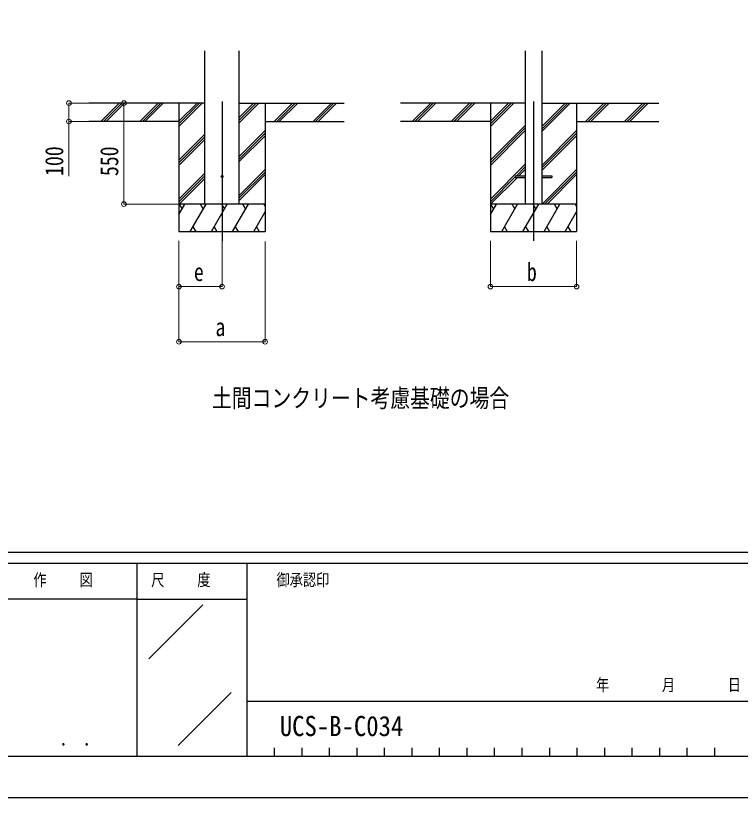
# Model space of a CAD drawing. Units: millimetres, scale not verified. Extents: x -12615 to 12615, y -8910 to 8910.
# Drawn here: x 5295 to 9247, y -8910 to -4650 of the extents above; entities that cross this region are included whole.
import ezdxf
from ezdxf.enums import TextEntityAlignment as Align

# ---------------------------------------------------------------- set-up
doc = ezdxf.new("R2010")
doc.units = ezdxf.units.MM
doc.header["$LTSCALE"] = 30
for name, color, linetype in [('0-2_USER1', 3, 'Continuous'), ('0-3_YKK_12', 2, 'Continuous'), ('0-4_YKK_13', 4, 'Continuous'), ('0-5_YKK_A1', 4, 'Continuous'), ('0-7_YKK_ZWAK', 7, 'Continuous')]:
    doc.layers.add(name, color=color, linetype=linetype)
doc.layers.add('0-6_YKK_D', color=6, linetype='Continuous', lineweight=18)
doc.styles.add('ＭＳ ゴシック', font='')
doc.styles.get('ＭＳ ゴシック').set_extended_font_data('MS Gothic')

msp = doc.modelspace()

# ---------------------------------------------------------------- linework, layer by layer
at = {"layer": '0-3_YKK_12'}
for p, q in [((6420.45, -5117.72), (6420.45, -5876.93)), ((8118.91, -5117.72), (8118.91, -5876.93))]:
    msp.add_line(p, q, dxfattribs=at)
at = {"layer": '0-4_YKK_13'}
for p, q in [((8018.91, -5522.43), (8018.91, -5531.43)), ((8018.91, -5522.43), (8073.71, -5522.43)), ((8018.91, -5531.43), (8073.71, -5531.43)), ((8164.11, -5522.43), (8218.91, -5522.43)), ((8164.11, -5531.43), (8218.91, -5531.43)), ((8218.91, -5522.43), (8218.91, -5531.43))]:
    msp.add_line(p, q, dxfattribs=at)
msp.add_circle((6420.45, -5526.93), 5, dxfattribs=at)
at = {"layer": '0-5_YKK_A1'}
for p, q in [((6326.7, -5676.93), (6326.7, -4841.58)), ((6514.2, -5676.93), (6514.2, -4841.58)), ((8073.71, -4841.58), (8073.71, -5676.93)), ((8164.11, -4841.58), (8164.11, -5676.93)), ((6326.7, -5126.93), (5694.5, -5126.93)), ((5761.19, -5225.53), (5859.79, -5126.93)), ((5773.93, -5226.93), (5873.93, -5126.93)), ((5788.07, -5226.93), (5888.07, -5126.93)), ((5973.32, -5225.53), (6071.92, -5126.93)), ((5986.06, -5226.93), (6086.06, -5126.93)), ((6000.2, -5226.93), (6100.2, -5126.93)), ((6185.45, -5126.93), (6185.45, -5826.93)), ((6185.45, -5253.81), (6312.34, -5126.93)), ((6185.45, -5239.67), (6298.19, -5126.93)), ((6185.45, -5225.53), (6284.05, -5126.93)), ((6514.2, -5233.43), (6620.7, -5126.93)), ((6514.2, -5219.29), (6606.56, -5126.93)), ((6514.2, -5205.15), (6592.42, -5126.93)), ((6514.2, -5126.93), (7086.07, -5126.93)), ((6655.45, -5126.93), (6655.45, -5826.93)), ((6704.55, -5226.93), (6804.55, -5126.93)), ((6718.69, -5226.93), (6818.69, -5126.93)), ((6732.83, -5226.93), (6832.84, -5126.93)), ((6916.68, -5226.93), (7016.68, -5126.93)), ((6930.82, -5226.93), (7030.83, -5126.93)), ((6944.97, -5226.93), (7044.97, -5126.93)), ((8073.71, -5126.93), (7392.96, -5126.93)), ((7459.65, -5225.53), (7558.25, -5126.93)), ((7472.39, -5226.93), (7572.39, -5126.93)), ((7486.53, -5226.93), (7586.53, -5126.93)), ((7671.78, -5225.53), (7770.38, -5126.93)), ((7684.52, -5226.93), (7784.52, -5126.93)), ((7698.66, -5226.93), (7798.66, -5126.93)), ((7883.91, -5126.93), (7883.91, -5826.93)), ((7883.91, -5253.81), (8010.79, -5126.93)), ((7883.91, -5239.67), (7996.65, -5126.93)), ((7883.91, -5225.53), (7982.51, -5126.93)), ((8164.11, -5281.98), (8319.16, -5126.93)), ((8164.11, -5267.84), (8305.02, -5126.93)), ((8164.11, -5253.7), (8290.88, -5126.93)), ((8164.11, -5126.93), (8802.12, -5126.93)), ((8353.91, -5126.93), (8353.91, -5826.93)), ((8403.01, -5226.93), (8503.01, -5126.93)), ((8417.15, -5226.93), (8517.15, -5126.93)), ((8431.29, -5226.93), (8531.29, -5126.93)), ((8615.14, -5226.93), (8715.14, -5126.93)), ((8629.28, -5226.93), (8729.28, -5126.93)), ((8643.43, -5226.93), (8743.43, -5126.93)), ((6185.45, -5226.93), (5694.5, -5226.93)), ((6655.45, -5226.93), (7086.07, -5226.93)), ((7883.91, -5226.93), (7392.96, -5226.93)), ((8353.91, -5226.93), (8802.12, -5226.93)), ((6514.2, -5417.28), (6655.45, -5276.03)), ((7883.91, -5437.66), (8073.71, -5247.86)), ((7883.91, -5451.8), (8073.71, -5262)), ((7883.91, -5465.94), (8073.71, -5276.15)), ((8164.11, -5465.83), (8353.91, -5276.03)), ((6185.45, -5437.66), (6326.7, -5296.41)), ((6185.45, -5451.8), (6326.7, -5310.55)), ((6185.45, -5465.94), (6326.7, -5324.69)), ((6514.2, -5431.42), (6655.45, -5290.17)), ((6514.2, -5445.56), (6655.45, -5304.31)), ((8164.11, -5479.97), (8353.91, -5290.17)), ((8164.11, -5494.11), (8353.91, -5304.31)), ((6514.2, -5629.41), (6655.45, -5488.16)), ((7883.91, -5649.79), (8073.71, -5459.99)), ((8025.41, -5522.43), (8073.71, -5474.13)), ((8039.56, -5522.43), (8073.71, -5488.28)), ((8165.14, -5676.93), (8353.91, -5488.16)), ((6185.45, -5649.79), (6326.7, -5508.54)), ((6185.45, -5663.93), (6326.7, -5522.68)), ((6186.6, -5676.93), (6326.7, -5536.83)), ((6514.2, -5643.55), (6655.45, -5502.3)), ((6514.2, -5657.69), (6655.45, -5516.44)), ((7883.91, -5663.93), (8018.91, -5528.93)), ((7885.06, -5676.93), (8030.56, -5531.43)), ((8179.28, -5676.93), (8353.91, -5502.3)), ((8193.42, -5676.93), (8353.91, -5516.44)), ((6655.45, -5676.93), (6185.45, -5676.93)), ((6185.45, -5733.1), (6217.88, -5676.93)), ((6202.88, -5702.91), (6187.88, -5676.93)), ((6246.75, -5826.93), (6333.35, -5676.93)), ((6318.35, -5702.91), (6303.35, -5676.93)), ((6362.22, -5826.93), (6448.82, -5676.93)), ((6433.82, -5702.91), (6418.82, -5676.93)), ((6477.69, -5826.93), (6564.29, -5676.93)), ((6549.29, -5702.91), (6534.29, -5676.93)), ((6655.45, -5686.79), (6649.76, -5676.93)), ((8353.91, -5676.93), (7883.91, -5676.93)), ((7883.91, -5733.1), (7916.34, -5676.93)), ((7901.34, -5702.91), (7886.34, -5676.93)), ((7945.21, -5826.93), (8031.81, -5676.93)), ((8016.81, -5702.91), (8001.81, -5676.93)), ((8060.68, -5826.93), (8147.28, -5676.93)), ((8132.28, -5702.91), (8117.28, -5676.93)), ((8176.15, -5826.93), (8262.75, -5676.93)), ((8247.75, -5702.91), (8232.75, -5676.93)), ((8353.91, -5686.79), (8348.22, -5676.93)), ((6593.16, -5826.93), (6655.45, -5719.04)), ((8291.62, -5826.93), (8353.91, -5719.04)), ((6185.45, -5826.93), (6655.45, -5826.93)), ((6261.75, -5800.95), (6276.75, -5826.93)), ((6377.22, -5800.95), (6392.22, -5826.93)), ((6492.69, -5800.95), (6507.69, -5826.93)), ((6608.16, -5800.95), (6623.16, -5826.93)), ((7883.91, -5826.93), (8353.91, -5826.93)), ((7960.21, -5800.95), (7975.21, -5826.93)), ((8075.68, -5800.95), (8090.68, -5826.93)), ((8191.15, -5800.95), (8206.15, -5826.93)), ((8306.62, -5800.95), (8321.62, -5826.93))]:
    msp.add_line(p, q, dxfattribs=at)
at = {"layer": '0-6_YKK_D'}
for p, q in [((5760.12, -5126.93), (5584.45, -5126.93)), ((5919.4, -5126.93), (5884.45, -5126.93)), ((5885.45, -5126.93), (5885.45, -5676.93)), ((5760.12, -5226.93), (5584.45, -5226.93)), ((6184.45, -5676.93), (5884.45, -5676.93)), ((6185.45, -5876.93), (6185.45, -6127.93)), ((6185.45, -5876.93), (6185.45, -6427.93)), ((7883.91, -5876.93), (7883.91, -6127.93)), ((8353.91, -5876.93), (8353.91, -6127.93)), ((6420.45, -5878.96), (6420.45, -6127.93)), ((6655.45, -5881), (6655.45, -6427.93)), ((6185.45, -6126.93), (6420.45, -6126.93)), ((7883.91, -6126.93), (8353.91, -6126.93)), ((6185.45, -6426.93), (6655.45, -6426.93))]:
    msp.add_line(p, q, dxfattribs=at)
msp.add_lwpolyline([(5585.45, -5126.93), (5585.45, -5226.93), (5585.45, -5524.73)], dxfattribs=at)
for centre in [(5585.45, -5126.93), (5885.45, -5126.93), (5585.45, -5226.93), (5885.45, -5676.93), (6185.45, -6126.93), (6420.45, -6126.93), (7883.91, -6126.93), (8353.91, -6126.93), (6185.45, -6426.93), (6655.45, -6426.93)]:
    msp.add_circle(centre, 12.75, dxfattribs=at)
at = {"layer": '0-7_YKK_ZWAK'}
for p, q in [((11685.06, -7575), (-11714.94, -7575)), ((5955.06, -7635), (5955.06, -8685)), ((6555.06, -7635), (5955.06, -7635)), ((9652.56, -7635), (6555.06, -7635)), ((6555.06, -7635), (6555.06, -8685)), ((5955.06, -7830), (3885.06, -7830)), ((5955.06, -7830), (6555.06, -7830)), ((6021.31, -8154.87), (6315.11, -7861.08)), ((6182.02, -8627.97), (6470.68, -8339.3)), ((6555.06, -8385), (9652.56, -8385)), ((6705.06, -8640), (6705.06, -8685)), ((6855.06, -8640), (6855.06, -8685)), ((7005.06, -8640), (7005.06, -8685)), ((7155.06, -8640), (7155.06, -8685)), ((7305.06, -8640), (7305.06, -8685)), ((7455.06, -8640), (7455.06, -8685)), ((7605.06, -8640), (7605.06, -8685)), ((7755.06, -8640), (7755.06, -8685)), ((7905.06, -8640), (7905.06, -8685)), ((8055.06, -8640), (8055.06, -8685)), ((8205.06, -8640), (8205.06, -8685)), ((8355.06, -8640), (8355.06, -8685)), ((8505.06, -8640), (8505.06, -8685)), ((8655.06, -8640), (8655.06, -8685)), ((8805.06, -8640), (8805.06, -8685)), ((8955.06, -8640), (8955.06, -8685)), ((9105.06, -8640), (9105.06, -8685)), ((3885.06, -8685), (5955.06, -8685)), ((5955.06, -8685), (6555.06, -8685)), ((6555.06, -8685), (9652.56, -8685))]:
    msp.add_line(p, q, dxfattribs=at)
msp.add_lwpolyline([(-12615, -8910), (12615, -8910), (12615, 8910), (-12615, 8910)], close=True, dxfattribs=at)
msp.add_lwpolyline([(5955.06, -7635), (3885.06, -7635), (3885.06, -8685)], dxfattribs=at)

# ---------------------------------------------------------------- texts
at = {"layer": '0-2_USER1', "style": 'ＭＳ ゴシック'}
for s, height, width, p in [('土間コンクリート考慮基礎の場合', 98.97, 0.8, (6365.94, -6813.48)), ('UCS-B-C034', 110, 0.9, (6735.32, -8609.11))]:
    msp.add_text(s, height=height, dxfattribs=dict(at, width=width)).set_placement(p, align=Align.BOTTOM_LEFT)
at = {"layer": '0-6_YKK_D', "style": 'ＭＳ ゴシック', "width": 0.8}
for s, p in [('100', (5584.45, -5523.73)), ('550', (5884.45, -5524.33))]:
    msp.add_text(s, height=98.97, rotation=90, dxfattribs=at).set_placement(p, align=Align.BOTTOM_LEFT)
for s, p in [('b', (8082.91, -6125.93)), ('e', (6266.95, -6125.93)), ('a', (6384.45, -6425.93))]:
    msp.add_text(s, height=98.97, dxfattribs=at).set_placement(p, align=Align.BOTTOM_LEFT)
at = {"layer": '0-7_YKK_ZWAK', "style": 'ＭＳ ゴシック', "width": 0.8}
for s, height, p in [('作     図', 65.98, (5391.66, -7777.5)), ('尺     度', 65.98, (6034.26, -7777.5)), ('御承認印', 65.98, (6717.41, -7777.5)), ('年        月        日', 65.98, (8459.72, -8349.64)), ('． ．', 77.75, (5535, -8653.06))]:
    msp.add_text(s, height=height, dxfattribs=at).set_placement(p, align=Align.BOTTOM_LEFT)

doc.saveas('drawing.dxf')
